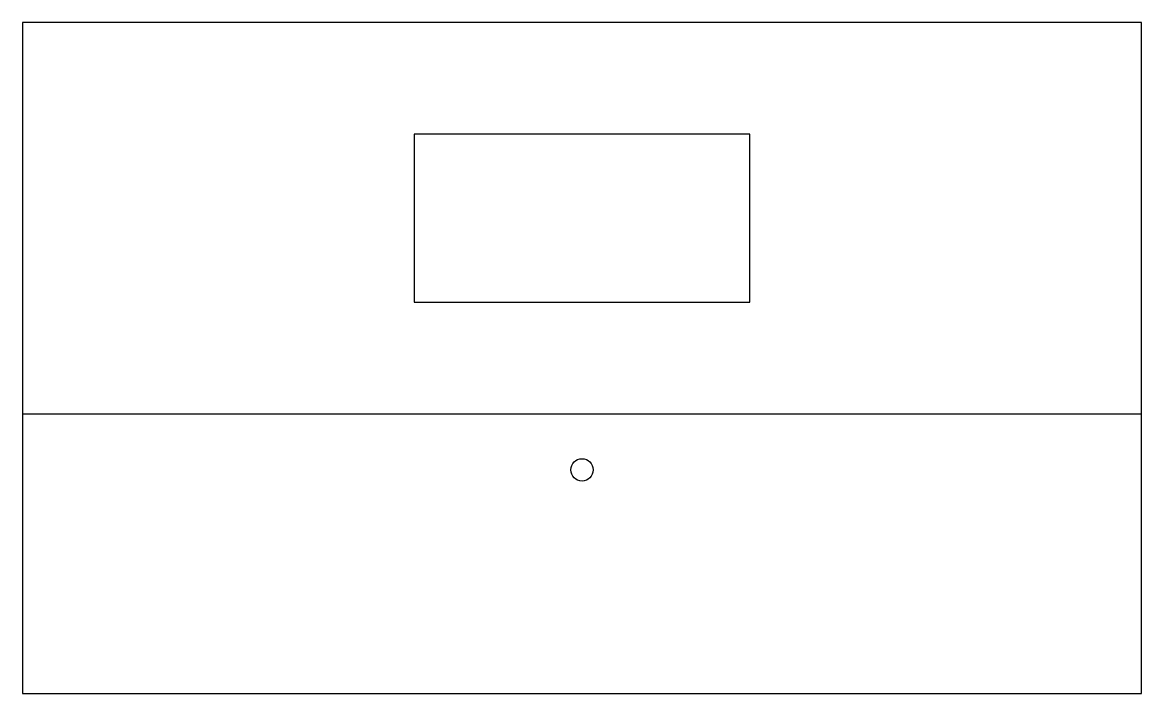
# Model space of a CAD drawing. Header units: metres. Extents: x 0 to 100, y 0 to 60.
import ezdxf

# ---------------------------------------------------------------- set-up
doc = ezdxf.new("R2010")
doc.units = ezdxf.units.M
for name, color, linetype in [('BUILDING', 7, 'Continuous'), ('PIPE_WATER', 7, 'Continuous'), ('PLANTING_TREES', 7, 'Continuous'), ('SITE_BOUNDARY', 7, 'Continuous')]:
    doc.layers.add(name, color=color, linetype=linetype)

msp = doc.modelspace()

# ---------------------------------------------------------------- linework, layer by layer
at = {"layer": 'BUILDING'}
msp.add_lwpolyline([(35, 35), (65, 35), (65, 50), (35, 50)], close=True, dxfattribs=at)
at = {"layer": 'PIPE_WATER'}
msp.add_line((0, 25), (100, 25), dxfattribs=at)
at = {"layer": 'PLANTING_TREES'}
msp.add_circle((50, 20), 1, dxfattribs=at)
at = {"layer": 'SITE_BOUNDARY'}
msp.add_lwpolyline([(0, 0), (100, 0), (100, 60), (0, 60)], close=True, dxfattribs=at)

doc.saveas('drawing.dxf')
